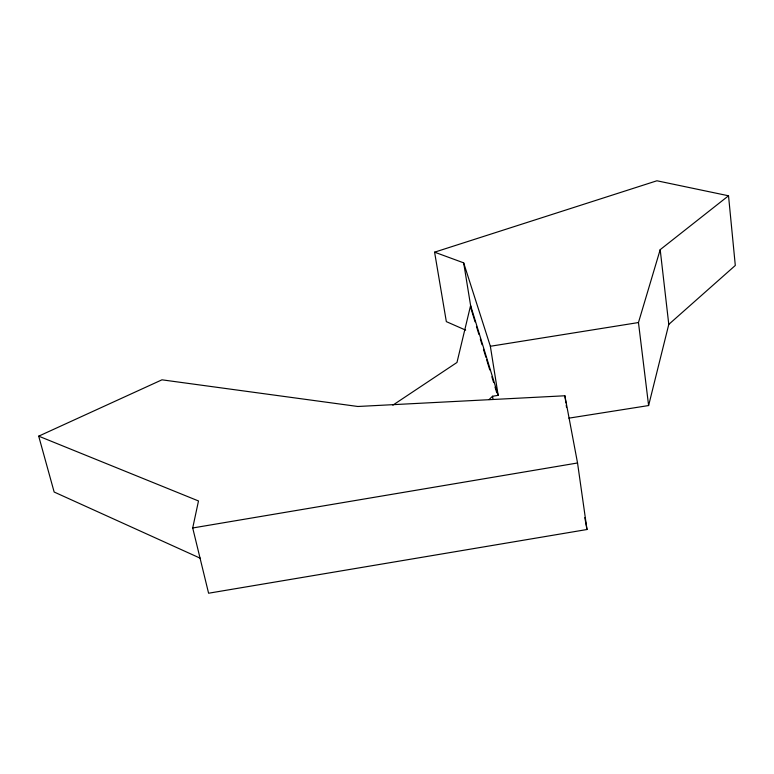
<?xml version="1.0" encoding="UTF-8"?>
<svg xmlns="http://www.w3.org/2000/svg" width="774" height="774" viewBox="0 0 774 774"><rect width="100%" height="100%" fill="white"/><g stroke="black" fill="none" stroke-linecap="round" stroke-linejoin="round"><path stroke-width="1.16" d="M38.7 436.159L161.969 379.821L357.859 406.485L564.875 395.775L577.539 462.978L586.992 529.513L208.593 593.223L192.707 527.974L198.492 500.962L38.7 436.159L54.151 492.022L200.505 558.335M568.9 418.154L648.612 405.547L668.784 324.393L660.193 249.663L728.528 195.783L735.3 265.463L668.784 324.393M648.612 405.547L638.463 322.545L660.193 249.663M489.071 399.597L492.525 396.259L498.185 395.359L490.358 346.268L463.665 262.85L434.591 252.169L446.337 321.626L465.638 330.121M392.844 405.16L456.979 362.464L470.602 305.498L498.185 395.359M434.591 252.169L656.923 180.777L728.528 195.783M192.707 527.974L577.539 462.978M490.358 346.268L638.463 322.545M475.062 321.839L471.211 309.242L463.665 262.85M476.455 326.415L478.913 334.426M480.315 339.002L482.067 344.73M483.46 349.306L485.917 357.317M486.614 359.61L489.768 369.914M491.867 376.774L493.618 382.501M495.021 387.077L496.773 392.805M584.796 517.622L586.992 529.513M492.525 396.259L493.048 399.49M564.875 395.775L565.891 402.838M566.22 405.189L566.558 407.54"/></g></svg>
